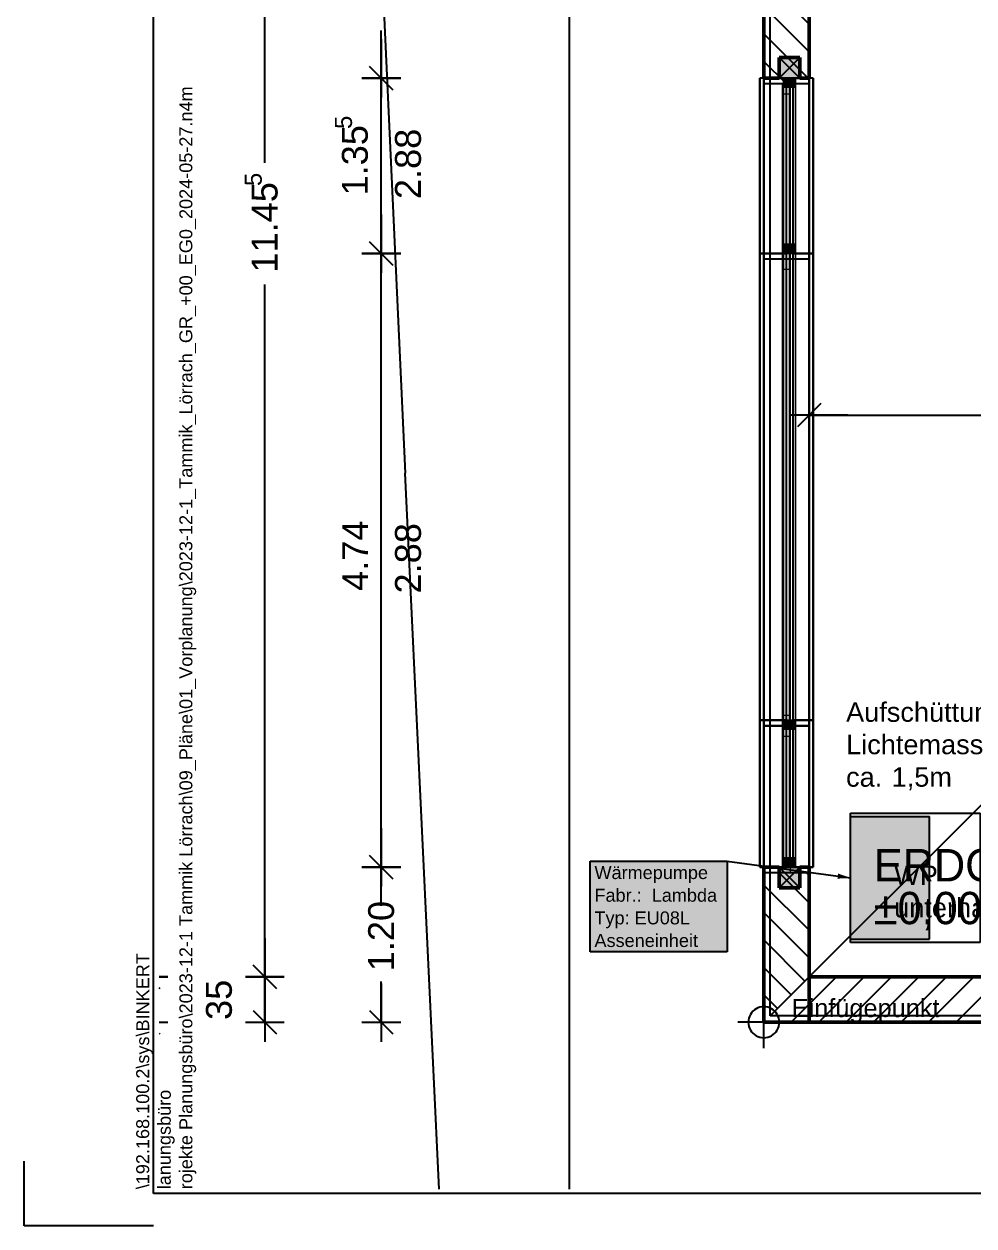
# Model space of a CAD drawing. Extents: x 0 to 756, y -25 to 420.
# Drawn here: x 0 to 146.7, y 0 to 185.7 of the extents above; entities that cross this region are included whole.
import ezdxf
from ezdxf.lldxf.tags import DXFTag

# ---------------------------------------------------------------- set-up
doc = ezdxf.new("R2010")
doc.units = 0
doc.layers.get('0').update_dxf_attribs({"lineweight": 25})
doc.layers.get('DEFPOINTS').update_dxf_attribs({"lineweight": 25})
for name, color, linetype, lineweight in [('A_Aussenwand', 7, 'Continuous', 25), ('A_Fenster', 7, 'Continuous', 25), ('ALLGEMEIN01', 7, 'Continuous', 13), ('FENSTER', 7, 'Continuous', 13), ('FENSTERBANK', 7, 'Continuous', 13), ('H_Heizung', 7, 'Continuous', 25), ('H_Heizung-Shading', 7, 'Continuous', 25), ('L_Text', 7, 'Continuous', 25), ('PFOSTEN__ST_TZEN', 7, 'Continuous', 13), ('ST_TZE_HOLZ', 7, 'Continuous', 13), ('Standard', 7, 'Continuous', 25), ('WAND_HOLZ_TRAGEND', 7, 'Continuous', 13), ('X_Planrahmen', 7, 'Continuous', 25), ('X_Text', 7, 'Continuous', 25)]:
    doc.layers.add(name, color=color, linetype=linetype, lineweight=lineweight)
doc.layers.add('A_Geschossdecke', color=7, linetype='Continuous', lineweight=25, true_color=0x008080)
doc.layers.add('X_Einfuegepunkt', color=1, linetype='Continuous', lineweight=25, true_color=0xff0000)
doc.styles.get("Standard").update_dxf_attribs({"font": 'arial.ttf'})
tags = doc.linetypes.add('fein_strichliert', pattern=[4, 1, -2, 1]).pattern_tags.tags
tags[8:9] = [DXFTag(74, 4), DXFTag(75, 0), DXFTag(340, '0'), DXFTag(46, 0.0), DXFTag(50, 0.0), DXFTag(44, 0.0), DXFTag(45, 0.0)]
tags[6:7] = [DXFTag(74, 4), DXFTag(75, 0), DXFTag(340, '0'), DXFTag(46, 0.0), DXFTag(50, 0.0), DXFTag(44, 0.0), DXFTag(45, 0.0)]
tags[4:5] = [DXFTag(74, 4), DXFTag(75, 0), DXFTag(340, '0'), DXFTag(46, 0.0), DXFTag(50, 0.0), DXFTag(44, 0.0), DXFTag(45, 0.0)]
tags = doc.linetypes.add('VERDECKT2_S2', pattern=[0.27, 0.2, -0.07]).pattern_tags.tags
tags[6:7] = [DXFTag(74, 4), DXFTag(75, 0), DXFTag(340, '0'), DXFTag(46, 1.0), DXFTag(50, 0.0), DXFTag(44, 0.0), DXFTag(45, 0.0)]
tags[4:5] = [DXFTag(74, 4), DXFTag(75, 0), DXFTag(340, '0'), DXFTag(46, 1.0), DXFTag(50, 0.0), DXFTag(44, 0.0), DXFTag(45, 0.0)]

# ---------------------------------------------------------------- blocks, each defined once
blk = doc.blocks.new('Shading-A0T78ON7OY', base_point=(127.68, 44.3))
at = {"layer": 'H_Heizung-Shading', "color": 8, "true_color": 0x808080}
for points in [[(127.68, 44.3), (139.88, 44.3), (127.68, 63.3)], [(139.88, 44.3), (127.68, 63.3), (139.88, 63.3)]]:
    blk.add_solid(points, dxfattribs=at)
blk = doc.blocks.new('Blockreferenz-A0T78OPROY', base_point=(0, -25))
at = {"layer": 'X_Planrahmen', "color": 0, "linetype": 'ByBlock', "lineweight": -2, "ltscale": 0.25}
for p, q in [((20, 5), (20, 415)), ((0, 0), (0, 10)), ((589, 5), (20, 5)), ((20, 0), (0, 0))]:
    blk.add_line(p, q, dxfattribs=at)
at = {"layer": 'X_Planrahmen', "color": 0, "linetype": 'ByBlock', "lineweight": -2, "ltscale": 0.25, "insert": (17.33, 5.67), "char_height": 2, "attachment_point": 1, "rotation": 90}
blk.add_mtext('{\\fArial;\\\\192.168.100.2\\sys\\BINKERT\\Planungsbüro\\Projekte Planungsbüro\\2023-12-1 Tammik Lörrach\\09_Pläne\\01_Vorplanung\\2023-12-1_Tammik_Lörrach\\H_GR_+00_EG0_2024-05-27.n4m}', dxfattribs=at)
blk = doc.blocks.new('Referenz-A0T78OQ1OY')
at = {"layer": 'ALLGEMEIN01', "color": 0, "linetype": 'VERDECKT2_S2', "lineweight": -2, "ltscale": 0.25}
blk.add_line((84.28, 5.7), (84.28, 414.36), dxfattribs=at)
at = {"layer": 'DEFPOINTS', "color": 0, "linetype": 'Continuous', "lineweight": -2, "ltscale": 0.25}
for p, q in [((55.19, 177.38), (55.19, 177.38)), ((114.28, 177.38), (114.28, 177.38)), ((114.28, 177.38), (114.28, 177.38)), ((55.19, 150.3), (55.19, 150.3)), ((114.28, 150.3), (114.28, 150.3)), ((114.28, 150.3), (114.28, 150.3)), ((121.28, 125.3), (121.28, 125.3)), ((55.19, 55.47), (55.19, 55.47)), ((114.28, 55.47), (114.28, 55.47)), ((114.28, 55.47), (114.28, 55.47)), ((37.19, 38.48), (37.19, 38.48)), ((121.28, 38.48), (121.28, 38.48)), ((121.28, 38.48), (121.28, 38.48)), ((121.28, 38.48), (121.28, 38.48)), ((121.28, 38.48), (121.28, 38.48)), ((121.28, 38.48), (121.28, 38.48)), ((121.28, 38.48), (121.28, 38.48)), ((37.19, 31.48), (37.19, 31.48)), ((55.19, 31.48), (55.19, 31.48)), ((114.28, 31.48), (114.28, 31.48)), ((114.28, 31.48), (114.28, 31.48)), ((114.28, 31.48), (114.28, 31.48)), ((114.28, 31.48), (114.28, 31.48)), ((114.28, 31.48), (114.28, 31.48)), ((114.28, 31.48), (114.28, 31.48))]:
    blk.add_line(p, q, dxfattribs=at)
at = {"layer": 'DEFPOINTS', "color": 0, "linetype": 'Continuous', "lineweight": 18, "ltscale": 0.18}
for p, q in [((114.28, 31.48), (114.28, 31.48)), ((121.28, 31.48), (121.28, 31.48)), ((121.28, 31.48), (121.28, 31.48))]:
    blk.add_line(p, q, dxfattribs=at)
at = {"layer": 'FENSTER', "color": 0, "linetype": 'Continuous', "ltscale": 0.13}
for p, q in [((117.34, 175.98), (117.34, 177.38)), ((117.34, 177.38), (119.18, 177.38)), ((117.34, 177.38), (117.34, 175.98)), ((119.18, 177.38), (117.34, 177.38)), ((117.34, 177.38), (117.34, 175.98)), ((117.34, 177.38), (117.34, 177.38)), ((117.34, 177.38), (119.18, 177.38)), ((119.18, 177.38), (119.18, 175.98)), ((119.18, 175.98), (119.18, 177.38)), ((119.18, 177.38), (119.18, 175.98)), ((119.18, 177.38), (119.18, 177.38)), ((119.18, 175.98), (117.34, 175.98)), ((117.34, 151.7), (117.34, 175.98)), ((117.34, 175.98), (119.18, 175.98)), ((117.34, 175.98), (119.18, 175.98)), ((117.34, 175.98), (117.34, 175.98)), ((117.34, 175.98), (119.18, 175.98)), ((117.34, 175.98), (117.34, 151.7)), ((119.18, 175.98), (117.34, 175.98)), ((117.34, 175.98), (117.34, 151.7)), ((117.34, 175.98), (117.34, 175.98)), ((117.34, 175.98), (119.18, 175.98)), ((117.34, 175.98), (117.34, 151.7)), ((119.18, 175.98), (117.34, 175.98)), ((117.34, 175.98), (117.34, 151.7)), ((117.34, 175.98), (117.34, 175.98)), ((117.34, 175.98), (119.18, 175.98)), ((118.26, 175.98), (118.26, 151.7)), ((118.26, 151.7), (118.26, 175.98)), ((118.26, 175.98), (118.26, 175.98)), ((119.18, 175.98), (119.18, 151.7)), ((119.18, 175.98), (119.18, 175.98)), ((119.18, 151.7), (119.18, 175.98)), ((119.18, 175.98), (119.18, 151.7)), ((119.18, 175.98), (119.18, 175.98)), ((119.18, 151.7), (119.18, 175.98)), ((119.18, 175.98), (119.18, 151.7)), ((119.18, 175.98), (119.18, 175.98)), ((117.34, 150.3), (117.34, 151.7)), ((117.34, 151.7), (119.18, 151.7)), ((119.18, 151.7), (117.34, 151.7)), ((117.34, 151.7), (117.34, 150.3)), ((119.18, 151.7), (117.34, 151.7)), ((117.34, 151.7), (117.34, 150.3)), ((117.34, 151.7), (117.34, 151.7)), ((117.34, 151.7), (119.18, 151.7)), ((117.34, 151.7), (119.18, 151.7)), ((117.34, 151.7), (117.34, 151.7)), ((117.34, 151.7), (119.18, 151.7)), ((117.34, 151.7), (119.18, 151.7)), ((117.34, 151.7), (117.34, 151.7)), ((117.34, 151.7), (119.18, 151.7)), ((118.26, 151.7), (118.26, 151.7)), ((119.18, 151.7), (119.18, 150.3)), ((119.18, 150.3), (119.18, 151.7)), ((119.18, 151.7), (119.18, 150.3)), ((119.18, 151.7), (119.18, 151.7)), ((119.18, 151.7), (119.18, 151.7)), ((119.18, 151.7), (119.18, 151.7)), ((118.26, 150.3), (117.34, 150.3)), ((117.34, 150.3), (118.26, 150.3)), ((117.34, 78.14), (117.34, 150.3)), ((117.34, 150.3), (119.18, 150.3)), ((117.34, 150.3), (117.34, 78.14)), ((119.18, 150.3), (117.34, 150.3)), ((117.34, 150.3), (117.34, 78.14)), ((117.34, 150.3), (117.34, 150.3)), ((117.34, 150.3), (119.18, 150.3)), ((117.34, 150.3), (117.34, 78.14)), ((119.18, 150.3), (117.34, 150.3)), ((117.34, 150.3), (117.34, 78.14)), ((117.34, 150.3), (117.34, 150.3)), ((117.34, 150.3), (119.18, 150.3)), ((119.18, 150.3), (117.34, 150.3)), ((117.34, 150.3), (119.18, 150.3)), ((117.34, 150.3), (117.34, 150.3)), ((117.34, 150.3), (119.18, 150.3)), ((119.18, 150.3), (118.26, 150.3)), ((118.26, 150.3), (119.18, 150.3)), ((118.26, 150.3), (118.26, 78.14)), ((118.26, 78.14), (118.26, 150.3)), ((118.26, 150.3), (118.26, 150.3)), ((119.18, 150.3), (119.18, 78.14)), ((119.18, 78.14), (119.18, 150.3)), ((119.18, 150.3), (119.18, 78.14)), ((119.18, 150.3), (119.18, 150.3)), ((119.18, 78.14), (119.18, 150.3)), ((119.18, 150.3), (119.18, 78.14)), ((119.18, 150.3), (119.18, 150.3)), ((119.18, 150.3), (119.18, 150.3)), ((117.34, 76.77), (117.34, 78.17)), ((117.34, 78.17), (119.18, 78.17)), ((117.34, 78.17), (117.34, 76.77)), ((119.18, 78.17), (117.34, 78.17)), ((117.34, 78.17), (117.34, 76.77)), ((117.34, 78.17), (117.34, 78.17)), ((117.34, 78.17), (119.18, 78.17)), ((118.26, 78.14), (117.34, 78.14)), ((117.34, 78.14), (118.26, 78.14)), ((119.18, 78.14), (117.34, 78.14)), ((117.34, 78.14), (119.18, 78.14)), ((117.34, 78.14), (117.34, 78.14)), ((117.34, 78.14), (119.18, 78.14)), ((117.34, 78.14), (119.18, 78.14)), ((117.34, 78.14), (117.34, 78.14)), ((117.34, 78.14), (119.18, 78.14)), ((119.18, 78.14), (118.26, 78.14)), ((118.26, 78.14), (119.18, 78.14)), ((118.26, 78.14), (118.26, 78.14)), ((119.18, 78.17), (119.18, 76.77)), ((119.18, 76.77), (119.18, 78.17)), ((119.18, 78.17), (119.18, 76.77)), ((119.18, 78.17), (119.18, 78.17)), ((119.18, 78.14), (119.18, 78.14)), ((119.18, 78.14), (119.18, 78.14)), ((119.18, 76.77), (117.34, 76.77)), ((117.34, 56.87), (117.34, 76.77)), ((117.34, 76.77), (119.18, 76.77)), ((117.34, 76.77), (119.18, 76.77)), ((117.34, 76.77), (117.34, 76.77)), ((117.34, 76.77), (119.18, 76.77)), ((117.34, 76.77), (117.34, 56.87)), ((119.18, 76.77), (117.34, 76.77)), ((117.34, 76.77), (117.34, 56.87)), ((117.34, 76.77), (117.34, 76.77)), ((117.34, 76.77), (119.18, 76.77)), ((117.34, 76.77), (117.34, 56.87)), ((119.18, 76.77), (117.34, 76.77)), ((117.34, 76.77), (117.34, 56.87)), ((117.34, 76.77), (117.34, 76.77)), ((117.34, 76.77), (119.18, 76.77)), ((118.26, 76.77), (118.26, 56.87)), ((118.26, 56.87), (118.26, 76.77)), ((118.26, 76.77), (118.26, 76.77)), ((119.18, 76.77), (119.18, 56.87)), ((119.18, 76.77), (119.18, 76.77)), ((119.18, 56.87), (119.18, 76.77)), ((119.18, 76.77), (119.18, 56.87)), ((119.18, 76.77), (119.18, 76.77)), ((119.18, 56.87), (119.18, 76.77)), ((119.18, 76.77), (119.18, 56.87)), ((119.18, 76.77), (119.18, 76.77)), ((117.34, 55.47), (117.34, 56.87)), ((117.34, 56.87), (119.18, 56.87)), ((119.18, 56.87), (117.34, 56.87)), ((117.34, 56.87), (117.34, 55.47)), ((119.18, 56.87), (117.34, 56.87)), ((117.34, 56.87), (117.34, 55.47)), ((117.34, 56.87), (117.34, 56.87)), ((117.34, 56.87), (119.18, 56.87)), ((117.34, 56.87), (119.18, 56.87)), ((117.34, 56.87), (117.34, 56.87)), ((117.34, 56.87), (119.18, 56.87)), ((117.34, 56.87), (119.18, 56.87)), ((117.34, 56.87), (117.34, 56.87)), ((117.34, 56.87), (119.18, 56.87)), ((118.26, 56.87), (118.26, 56.87)), ((119.18, 56.87), (119.18, 55.47)), ((119.18, 55.47), (119.18, 56.87)), ((119.18, 56.87), (119.18, 55.47)), ((119.18, 56.87), (119.18, 56.87)), ((119.18, 56.87), (119.18, 56.87)), ((119.18, 56.87), (119.18, 56.87)), ((119.18, 55.47), (117.34, 55.47)), ((117.34, 55.47), (119.18, 55.47)), ((117.34, 55.47), (117.34, 55.47)), ((117.34, 55.47), (119.18, 55.47)), ((119.18, 55.47), (119.18, 55.47))]:
    blk.add_line(p, q, dxfattribs=at)
for points in [[(117.34, 175.98), (119.18, 175.98), (117.34, 177.38)], [(119.18, 175.98), (119.18, 177.38), (117.34, 177.38)], [(117.34, 150.3), (119.18, 150.3), (117.34, 151.7)], [(119.18, 150.3), (119.18, 151.7), (117.34, 151.7)], [(117.34, 76.77), (119.18, 76.77), (117.34, 78.17)], [(119.18, 76.77), (119.18, 78.17), (117.34, 78.17)], [(117.34, 55.47), (119.18, 55.47), (117.34, 56.87)], [(119.18, 55.47), (119.18, 56.87), (117.34, 56.87)]]:
    blk.add_solid(points, dxfattribs=at)
at = {"layer": 'FENSTERBANK', "color": 0, "lineweight": -2}
for p, q in [((113.68, 177.38), (113.68, 150.3)), ((117.76, 177.38), (113.68, 177.38)), ((114.28, 177.38), (113.68, 177.38)), ((113.68, 177.38), (113.68, 177.38)), ((113.68, 150.3), (113.68, 177.38)), ((114.28, 177.38), (114.28, 177.38)), ((117.76, 177.38), (114.28, 177.38)), ((114.28, 177.38), (114.28, 150.3)), ((114.28, 150.3), (114.28, 177.38)), ((117.76, 150.3), (117.76, 177.38)), ((117.76, 177.38), (117.76, 177.38)), ((117.76, 150.3), (117.76, 177.38)), ((118.76, 177.38), (118.76, 150.3)), ((121.88, 177.38), (118.76, 177.38)), ((118.76, 177.38), (118.76, 177.38)), ((121.28, 177.38), (118.76, 177.38)), ((118.76, 177.38), (118.76, 150.3)), ((121.88, 177.38), (121.28, 177.38)), ((121.28, 177.38), (121.28, 177.38)), ((121.28, 177.38), (121.28, 150.3)), ((121.28, 150.3), (121.28, 177.38)), ((121.88, 150.3), (121.88, 177.38)), ((121.88, 177.38), (121.88, 177.38)), ((121.88, 177.38), (121.88, 150.3)), ((113.68, 150.3), (113.68, 78.14)), ((117.76, 150.3), (113.68, 150.3)), ((114.28, 150.3), (113.68, 150.3)), ((113.68, 150.3), (113.68, 150.3)), ((113.68, 78.14), (113.68, 150.3)), ((113.68, 150.3), (117.76, 150.3)), ((114.28, 150.3), (113.68, 150.3)), ((113.68, 150.3), (113.68, 150.3)), ((114.28, 150.3), (114.28, 150.3)), ((117.76, 150.3), (114.28, 150.3)), ((114.28, 150.3), (114.28, 78.14)), ((114.28, 78.14), (114.28, 150.3)), ((114.28, 150.3), (114.28, 150.3)), ((117.76, 150.3), (114.28, 150.3)), ((117.76, 78.14), (117.76, 150.3)), ((117.76, 150.3), (117.76, 150.3)), ((117.76, 78.14), (117.76, 150.3)), ((117.76, 150.3), (117.76, 150.3)), ((118.76, 150.3), (118.76, 78.14)), ((121.88, 150.3), (118.76, 150.3)), ((118.76, 150.3), (118.76, 150.3)), ((121.28, 150.3), (118.76, 150.3)), ((118.76, 150.3), (118.76, 78.14)), ((118.76, 150.3), (121.88, 150.3)), ((118.76, 150.3), (118.76, 150.3)), ((121.28, 150.3), (118.76, 150.3)), ((121.88, 150.3), (121.28, 150.3)), ((121.28, 150.3), (121.28, 150.3)), ((121.28, 150.3), (121.28, 78.14)), ((121.28, 78.14), (121.28, 150.3)), ((121.28, 150.3), (121.28, 150.3)), ((121.88, 150.3), (121.28, 150.3)), ((121.88, 78.14), (121.88, 150.3)), ((121.88, 150.3), (121.88, 150.3)), ((121.88, 150.3), (121.88, 78.14)), ((121.88, 150.3), (121.88, 150.3)), ((113.68, 78.17), (113.68, 55.47)), ((117.76, 78.17), (113.68, 78.17)), ((114.28, 78.17), (113.68, 78.17)), ((113.68, 78.17), (113.68, 78.17)), ((113.68, 55.47), (113.68, 78.17)), ((113.68, 78.14), (117.76, 78.14)), ((114.28, 78.14), (113.68, 78.14)), ((113.68, 78.14), (113.68, 78.14)), ((114.28, 78.17), (114.28, 78.17)), ((117.76, 78.17), (114.28, 78.17)), ((114.28, 78.17), (114.28, 55.47)), ((114.28, 55.47), (114.28, 78.17)), ((114.28, 78.14), (114.28, 78.14)), ((117.76, 78.14), (114.28, 78.14)), ((117.76, 55.47), (117.76, 78.17)), ((117.76, 78.17), (117.76, 78.17)), ((117.76, 55.47), (117.76, 78.17)), ((117.76, 78.14), (117.76, 78.14)), ((118.76, 78.17), (118.76, 55.47)), ((121.88, 78.17), (118.76, 78.17)), ((118.76, 78.17), (118.76, 78.17)), ((121.28, 78.17), (118.76, 78.17)), ((118.76, 78.17), (118.76, 55.47)), ((118.76, 78.14), (121.88, 78.14)), ((118.76, 78.14), (118.76, 78.14)), ((121.28, 78.14), (118.76, 78.14)), ((121.88, 78.17), (121.28, 78.17)), ((121.28, 78.17), (121.28, 78.17)), ((121.28, 78.17), (121.28, 55.47)), ((121.28, 55.47), (121.28, 78.17)), ((121.28, 78.14), (121.28, 78.14)), ((121.88, 78.14), (121.28, 78.14)), ((121.88, 55.47), (121.88, 78.17)), ((121.88, 78.17), (121.88, 78.17)), ((121.88, 78.17), (121.88, 55.47)), ((121.88, 78.14), (121.88, 78.14)), ((113.68, 55.47), (117.76, 55.47)), ((114.28, 55.47), (113.68, 55.47)), ((113.68, 55.47), (113.68, 55.47)), ((114.28, 55.47), (114.28, 55.47)), ((117.76, 55.47), (114.28, 55.47)), ((117.76, 55.47), (117.76, 55.47)), ((118.76, 55.47), (121.88, 55.47)), ((118.76, 55.47), (118.76, 55.47)), ((121.28, 55.47), (118.76, 55.47)), ((121.28, 55.47), (121.28, 55.47)), ((121.88, 55.47), (121.28, 55.47)), ((121.88, 55.47), (121.88, 55.47))]:
    blk.add_line(p, q, dxfattribs=at)
at = {"layer": 'FENSTERBANK', "color": 0, "lineweight": 18}
for p, q in [((114.28, 177.38), (114.28, 150.3)), ((121.28, 177.38), (121.28, 150.3)), ((114.28, 150.3), (114.28, 78.14)), ((121.28, 150.3), (121.28, 78.14)), ((114.28, 78.17), (114.28, 55.47)), ((121.28, 78.17), (121.28, 55.47))]:
    blk.add_line(p, q, dxfattribs=at)
at = {"layer": 'ST_TZE_HOLZ', "color": 0, "lineweight": -2}
for p, q in [((116.66, 180.58), (116.66, 177.38)), ((119.86, 180.58), (116.66, 180.58)), ((116.66, 180.58), (119.86, 180.58)), ((116.66, 177.38), (116.66, 180.58)), ((116.66, 180.58), (116.66, 180.58)), ((119.86, 177.38), (119.86, 180.58)), ((119.86, 180.58), (119.86, 177.38)), ((119.86, 180.58), (119.86, 180.58)), ((116.66, 177.38), (119.86, 177.38)), ((119.86, 177.38), (116.66, 177.38)), ((116.66, 177.38), (116.66, 177.38)), ((119.86, 177.38), (119.86, 177.38)), ((116.66, 55.47), (116.66, 52.27)), ((119.86, 55.47), (116.66, 55.47)), ((116.66, 55.47), (119.86, 55.47)), ((116.66, 52.27), (116.66, 55.47)), ((116.66, 55.47), (116.66, 55.47)), ((119.86, 52.27), (119.86, 55.47)), ((119.86, 55.47), (119.86, 52.27)), ((119.86, 55.47), (119.86, 55.47)), ((116.66, 52.27), (119.86, 52.27)), ((119.86, 52.27), (116.66, 52.27)), ((116.66, 52.27), (116.66, 52.27)), ((119.86, 52.27), (119.86, 52.27))]:
    blk.add_line(p, q, dxfattribs=at)
at = {"layer": 'ST_TZE_HOLZ', "color": 0, "lineweight": 18}
for points in [[(116.66, 177.38), (119.86, 177.38), (116.66, 180.58)], [(119.86, 177.38), (119.86, 180.58), (116.66, 180.58)], [(116.66, 52.27), (119.86, 52.27), (116.66, 55.47)], [(119.86, 52.27), (119.86, 55.47), (116.66, 55.47)]]:
    blk.add_solid(points, dxfattribs=at)
at = {"layer": 'Standard', "color": 0, "linetype": 'VERDECKT2_S2', "lineweight": -2, "ltscale": 0.25}
for p in [(45.23, 410), (64.13, 5.7)]:
    blk.add_line(p, (58.9, 116.36), dxfattribs=at)
at = {"layer": 'Standard', "color": 0, "lineweight": -2}
for p, q in [((37.19, 164.29), (37.19, 267.53)), ((55.19, 177.38), (55.19, 184.73)), ((55.19, 183.38), (55.19, 174.38)), ((55.19, 171.38), (55.19, 180.38)), ((116.66, 180.58), (119.86, 177.38)), ((116.66, 177.38), (119.86, 180.58)), ((56.99, 175.58), (53.39, 179.18)), ((53.39, 179.18), (56.99, 175.58)), ((58.19, 177.38), (52.19, 177.38)), ((52.19, 177.38), (58.19, 177.38)), ((55.19, 150.3), (55.19, 177.38)), ((119.86, 177.38), (116.66, 177.38)), ((55.19, 156.3), (55.19, 147.3)), ((55.19, 144.3), (55.19, 153.3)), ((56.99, 148.5), (53.39, 152.1)), ((53.39, 152.1), (56.99, 148.5)), ((58.19, 150.3), (52.19, 150.3)), ((52.19, 150.3), (58.19, 150.3)), ((55.19, 55.47), (55.19, 150.3)), ((37.19, 38.48), (37.19, 145.49)), ((121.28, 128.3), (121.28, 122.3)), ((123.08, 127.1), (119.48, 123.5)), ((127.28, 125.3), (118.28, 125.3)), ((121.28, 125.3), (160.54, 125.3)), ((55.19, 61.47), (55.19, 52.47)), ((55.19, 49.47), (55.19, 58.47)), ((56.99, 53.67), (53.39, 57.27)), ((53.39, 57.27), (56.99, 53.67)), ((58.19, 55.47), (52.19, 55.47)), ((52.19, 55.47), (58.19, 55.47)), ((55.19, 50.96), (55.19, 55.47)), ((116.66, 55.47), (119.86, 52.27)), ((116.66, 52.27), (119.86, 55.47)), ((119.86, 52.27), (116.66, 52.27)), ((37.19, 44.48), (37.19, 35.48)), ((37.19, 32.48), (37.19, 41.48)), ((38.99, 36.68), (35.39, 40.28)), ((35.39, 40.28), (38.99, 36.68)), ((22.19, 38.48), (20.88, 38.48)), ((20.88, 38.48), (22.19, 38.48)), ((40.19, 38.48), (34.19, 38.48)), ((34.19, 38.48), (40.19, 38.48)), ((37.19, 31.48), (37.19, 38.48)), ((37.19, 37.48), (37.19, 28.48)), ((55.19, 31.48), (55.19, 37.76)), ((55.19, 37.48), (55.19, 28.48)), ((20.99, 36.68), (20.88, 36.79)), ((20.88, 36.79), (20.99, 36.68)), ((35.39, 33.28), (38.99, 29.68)), ((53.39, 33.28), (56.99, 29.68)), ((20.88, 31.48), (22.19, 31.48)), ((20.88, 29.79), (20.99, 29.68)), ((34.19, 31.48), (40.19, 31.48)), ((52.19, 31.48), (58.19, 31.48))]:
    blk.add_line(p, q, dxfattribs=at)
at = {"layer": 'WAND_HOLZ_TRAGEND', "color": 0, "lineweight": 50}
for p, q in [((114.28, 202.97), (114.28, 177.38)), ((114.28, 202.97), (114.28, 177.38)), ((121.28, 180.58), (121.28, 190.18)), ((121.28, 180.58), (121.28, 190.18)), ((116.66, 180.58), (119.86, 180.58)), ((116.66, 177.38), (116.66, 180.58)), ((116.66, 180.58), (116.66, 177.38)), ((119.86, 180.58), (116.66, 180.58)), ((116.66, 180.58), (116.66, 180.58)), ((119.86, 180.58), (119.86, 177.38)), ((119.86, 177.38), (119.86, 180.58)), ((119.86, 180.58), (119.86, 180.58)), ((121.28, 177.38), (121.28, 180.58)), ((121.28, 177.38), (121.28, 180.58)), ((114.28, 177.38), (116.66, 177.38)), ((114.28, 177.38), (114.28, 177.38)), ((116.66, 177.38), (114.28, 177.38)), ((116.66, 177.38), (116.66, 177.38)), ((119.86, 177.38), (121.28, 177.38)), ((121.28, 177.38), (119.86, 177.38)), ((119.86, 177.38), (119.86, 177.38)), ((119.86, 177.38), (119.86, 177.38)), ((121.28, 177.38), (121.28, 177.38)), ((121.28, 177.38), (121.28, 177.38)), ((116.66, 55.47), (114.28, 55.47)), ((114.28, 55.47), (114.28, 31.48)), ((114.28, 31.48), (114.28, 55.47)), ((114.28, 55.47), (116.66, 55.47)), ((114.28, 55.47), (114.28, 55.47)), ((116.66, 52.27), (116.66, 55.47)), ((116.66, 55.47), (116.66, 52.27)), ((116.66, 55.47), (116.66, 55.47)), ((119.86, 55.47), (119.86, 52.27)), ((121.28, 55.47), (119.86, 55.47)), ((119.86, 55.47), (121.28, 55.47)), ((119.86, 52.27), (119.86, 55.47)), ((119.86, 55.47), (119.86, 55.47)), ((119.86, 55.47), (119.86, 55.47)), ((121.28, 52.27), (121.28, 55.47)), ((121.28, 55.47), (121.28, 52.27)), ((121.28, 55.47), (121.28, 55.47)), ((121.28, 55.47), (121.28, 55.47)), ((119.86, 52.27), (116.66, 52.27)), ((116.66, 52.27), (119.86, 52.27)), ((116.66, 52.27), (116.66, 52.27)), ((119.86, 52.27), (119.86, 52.27)), ((121.28, 43.47), (121.28, 52.27)), ((121.28, 52.27), (121.28, 43.47)), ((121.28, 31.48), (121.28, 43.47)), ((121.28, 43.47), (121.28, 31.48)), ((151.88, 38.48), (121.28, 38.48)), ((121.28, 38.48), (121.28, 31.48)), ((121.28, 38.48), (121.28, 31.48)), ((121.28, 38.48), (121.28, 38.48)), ((151.88, 38.48), (121.28, 38.48)), ((114.28, 31.48), (121.28, 31.48)), ((121.28, 31.48), (114.28, 31.48)), ((114.28, 31.48), (114.28, 31.48)), ((121.28, 31.48), (121.28, 31.48)), ((121.28, 31.48), (151.88, 31.48)), ((121.28, 31.48), (151.88, 31.48)), ((121.28, 31.48), (121.28, 31.48))]:
    blk.add_line(p, q, dxfattribs=at)
at = {"layer": 'PFOSTEN__ST_TZEN', "color": 0, "lineweight": 35, "char_height": 5, "attachment_point": 1}
for s, insert in [('{\\fPosterama Text Light;ERDGESCHOSS}', (131.27, 58.25)), ('{\\fPosterama Text Light;±0,00m}', (131.27, 51.63))]:
    blk.add_mtext(s, dxfattribs=dict(at, insert=insert))
at = {"layer": 'Standard', "color": 0, "lineweight": -2, "attachment_point": 1, "rotation": 90}
for s, insert, char_height in [('{\\fArial;5}', (48.02, 169.52), 2.64), ('{\\fArial;1.35}', (49.1, 159.25), 4), ('{\\fArial;2.88}', (57.31, 158.69), 4), ('{\\fArial;5}', (34.08, 160.7), 2.64), ('{\\fArial;11.45}', (35.16, 147.33), 4), ('{\\fArial;4.74}', (49.15, 98.14), 4), ('{\\fArial;2.88}', (57.31, 97.74), 4), ('{\\fArial;1.20}', (53.16, 39.36), 4), ('{\\fArial;35}', (28.1, 31.83), 4)]:
    blk.add_mtext(s, dxfattribs=dict(at, insert=insert, char_height=char_height))
blk = doc.blocks.new('Blockreferenz-A0T78OQ3OY', base_point=(110.28, 27.48))
at = {"color": 0, "linetype": 'ByBlock', "lineweight": -2, "ltscale": 0.25}
for p, q in [((114.28, 27.48), (114.28, 35.48)), ((113.08, 33.55), (112.82, 33.38)), ((113.36, 33.69), (113.08, 33.55)), ((113.66, 33.79), (113.36, 33.69)), ((113.97, 33.86), (113.66, 33.79)), ((114.28, 33.88), (113.97, 33.86)), ((114.59, 33.86), (114.28, 33.88)), ((114.9, 33.79), (114.59, 33.86)), ((115.2, 33.69), (114.9, 33.79)), ((115.48, 33.55), (115.2, 33.69)), ((115.74, 33.38), (115.48, 33.55)), ((111.9, 31.79), (111.88, 31.48)), ((111.96, 32.1), (111.9, 31.79)), ((112.06, 32.39), (111.96, 32.1)), ((112.2, 32.68), (112.06, 32.39)), ((112.38, 32.94), (112.2, 32.68)), ((112.58, 33.17), (112.38, 32.94)), ((112.82, 33.38), (112.58, 33.17)), ((115.98, 33.17), (115.74, 33.38)), ((116.18, 32.94), (115.98, 33.17)), ((116.36, 32.68), (116.18, 32.94)), ((116.5, 32.39), (116.36, 32.68)), ((116.6, 32.1), (116.5, 32.39)), ((116.66, 31.79), (116.6, 32.1)), ((116.68, 31.48), (116.66, 31.79)), ((118.28, 31.48), (110.28, 31.48)), ((111.88, 31.48), (111.9, 31.16)), ((111.9, 31.16), (111.96, 30.85)), ((111.96, 30.85), (112.06, 30.56)), ((112.06, 30.56), (112.2, 30.28)), ((112.2, 30.28), (112.38, 30.01)), ((112.38, 30.01), (112.58, 29.78)), ((112.58, 29.78), (112.82, 29.57)), ((115.74, 29.57), (115.98, 29.78)), ((115.98, 29.78), (116.18, 30.01)), ((116.18, 30.01), (116.36, 30.28)), ((116.36, 30.28), (116.5, 30.56)), ((116.5, 30.56), (116.6, 30.85)), ((116.6, 30.85), (116.66, 31.16)), ((116.66, 31.16), (116.68, 31.48)), ((112.82, 29.57), (113.08, 29.4)), ((113.08, 29.4), (113.36, 29.26)), ((113.36, 29.26), (113.66, 29.16)), ((113.66, 29.16), (113.97, 29.1)), ((113.97, 29.1), (114.28, 29.08)), ((114.28, 29.08), (114.59, 29.1)), ((114.59, 29.1), (114.9, 29.16)), ((114.9, 29.16), (115.2, 29.26)), ((115.2, 29.26), (115.48, 29.4)), ((115.48, 29.4), (115.74, 29.57))]:
    blk.add_line(p, q, dxfattribs=at)
at = {"color": 0, "lineweight": -2, "insert": (118.59, 35.08), "char_height": 2.8, "attachment_point": 1}
blk.add_mtext('{\\fArial;Einfügepunkt}', dxfattribs=at)
blk = doc.blocks.new('Wand-A0T78OQPOY', base_point=(114.28, 31.48))
at = {"color": 0, "lineweight": -2}
for p, q in [((125.52, 38.48), (118.52, 31.48)), ((129.76, 38.48), (122.76, 31.48)), ((134.01, 38.48), (127.01, 31.48)), ((138.25, 38.48), (131.25, 31.48)), ((142.49, 38.48), (135.49, 31.48)), ((146.74, 38.48), (139.74, 31.48)), ((150.98, 38.48), (143.98, 31.48))]:
    blk.add_line(p, q, dxfattribs=at)
at = {"color": 0, "linetype": 'ByBlock', "lineweight": -2, "ltscale": 0.25}
for p, q in [((151.88, 38.48), (121.28, 38.48)), ((151.88, 31.48), (114.28, 31.48))]:
    blk.add_line(p, q, dxfattribs=at)
blk = doc.blocks.new('Wand-A0T78OQXOY', base_point=(114.28, 31.48))
at = {"color": 0, "linetype": 'ByBlock', "lineweight": -2, "ltscale": 0.25}
for p, q in [((114.28, 367.55), (114.28, 391.53)), ((121.28, 367.55), (121.28, 384.53)), ((114.28, 320.87), (114.28, 344.85)), ((121.28, 320.87), (121.28, 344.85)), ((114.28, 247.32), (114.28, 298.17)), ((121.28, 271.53), (121.28, 298.17)), ((121.28, 247.32), (121.28, 267.53)), ((114.28, 176.48), (114.28, 202.12)), ((121.28, 176.48), (121.28, 202.12)), ((114.28, 149.4), (114.28, 149.4)), ((121.28, 149.4), (121.28, 149.4)), ((114.28, 77.24), (114.28, 77.27)), ((121.28, 77.24), (121.28, 77.27)), ((114.28, 31.48), (114.28, 54.57)), ((121.28, 38.48), (121.28, 54.57))]:
    blk.add_line(p, q, dxfattribs=at)
at = {"color": 0, "lineweight": -2}
for p, q in [((121.28, 380.86), (114.28, 387.86)), ((121.28, 376.61), (114.28, 383.61)), ((121.28, 372.37), (114.28, 379.37)), ((121.28, 368.13), (114.28, 375.13)), ((117.62, 367.55), (114.28, 370.89)), ((121.28, 338.43), (114.86, 344.85)), ((121.28, 342.67), (119.1, 344.85)), ((121.28, 334.19), (114.28, 341.19)), ((121.28, 329.95), (114.28, 336.95)), ((121.28, 325.7), (114.28, 332.7)), ((121.28, 321.46), (114.28, 328.46)), ((117.63, 320.87), (114.28, 324.22)), ((121.28, 291.76), (114.87, 298.17)), ((121.28, 296), (119.11, 298.17)), ((121.28, 287.52), (114.28, 294.52)), ((121.28, 283.28), (114.28, 290.28)), ((121.28, 279.03), (114.28, 286.03)), ((121.28, 274.79), (114.28, 281.79)), ((121.28, 270.55), (114.28, 277.55)), ((121.28, 266.31), (114.28, 273.31)), ((121.28, 262.06), (114.28, 269.06)), ((121.28, 257.82), (114.28, 264.82)), ((121.28, 253.58), (114.28, 260.58)), ((121.28, 249.34), (114.28, 256.34)), ((119.05, 247.32), (114.28, 252.09)), ((114.8, 247.32), (114.28, 247.85)), ((121.28, 194.18), (114.28, 201.18)), ((121.28, 198.42), (117.58, 202.12)), ((121.28, 189.94), (114.28, 196.94)), ((121.28, 185.7), (114.28, 192.7)), ((121.28, 181.45), (114.28, 188.45)), ((121.28, 177.21), (114.28, 184.21)), ((117.76, 176.48), (114.28, 179.97)), ((115.14, 149.4), (115.14, 149.4)), ((119.39, 149.4), (119.39, 149.4)), ((115.18, 77.24), (115.16, 77.27)), ((119.42, 77.24), (119.4, 77.27)), ((121.28, 49.93), (116.64, 54.57)), ((121.28, 54.17), (120.89, 54.57)), ((121.28, 45.69), (114.28, 52.69)), ((121.28, 41.45), (114.28, 48.45)), ((120.64, 37.84), (114.28, 44.2)), ((118.52, 35.72), (114.28, 39.96)), ((116.4, 33.6), (114.28, 35.72))]:
    blk.add_line(p, q, dxfattribs=at)
blk = doc.blocks.new('Fenster-A0T78OR3OY', base_point=(114.28, 54.57))
at = {"color": 0, "linetype": 'ByBlock', "lineweight": -2, "ltscale": 0.25}
for p, q in [((114.28, 54.57), (114.28, 77.24)), ((121.28, 77.24), (114.28, 77.24)), ((121.28, 54.57), (121.28, 77.24)), ((121.28, 54.57), (114.28, 54.57))]:
    blk.add_line(p, q, dxfattribs=at)
at = {"color": 0, "linetype": 'ByBlock', "lineweight": 18, "ltscale": 0.18}
for p, q in [((117.18, 54.57), (117.18, 77.24)), ((118.38, 54.57), (118.38, 77.24)), ((118.38, 75.64), (117.18, 75.64)), ((118.38, 56.17), (117.18, 56.17))]:
    blk.add_line(p, q, dxfattribs=at)
at = {"color": 0, "linetype": 'fein_strichliert', "lineweight": 18, "ltscale": 0.18}
blk.add_line((118.38, 77.24), (117.18, 77.24), dxfattribs=at)
blk = doc.blocks.new('Fenster-A0T78OR5OY', base_point=(114.28, 77.27))
at = {"color": 0, "linetype": 'ByBlock', "lineweight": -2, "ltscale": 0.25}
for p, q in [((114.28, 77.27), (114.28, 149.4)), ((121.28, 149.4), (114.28, 149.4)), ((121.28, 77.27), (121.28, 149.4)), ((121.28, 77.27), (114.28, 77.27))]:
    blk.add_line(p, q, dxfattribs=at)
at = {"color": 0, "linetype": 'ByBlock', "lineweight": 18, "ltscale": 0.18}
for p, q in [((117.18, 77.27), (117.18, 149.4)), ((118.38, 77.27), (118.38, 149.4)), ((118.38, 147.8), (117.18, 147.8)), ((118.38, 78.87), (117.18, 78.87))]:
    blk.add_line(p, q, dxfattribs=at)
at = {"color": 0, "linetype": 'fein_strichliert', "lineweight": 18, "ltscale": 0.18}
blk.add_line((118.38, 149.4), (117.18, 149.4), dxfattribs=at)
blk = doc.blocks.new('Fenster-A0T78OR7OY', base_point=(114.28, 149.4))
at = {"color": 0, "linetype": 'ByBlock', "lineweight": -2, "ltscale": 0.25}
for p, q in [((114.28, 149.4), (114.28, 176.48)), ((121.28, 176.48), (114.28, 176.48)), ((121.28, 149.4), (121.28, 176.48)), ((121.28, 149.4), (114.28, 149.4))]:
    blk.add_line(p, q, dxfattribs=at)
at = {"color": 0, "linetype": 'ByBlock', "lineweight": 18, "ltscale": 0.18}
for p, q in [((117.18, 149.4), (117.18, 176.48)), ((118.38, 149.4), (118.38, 176.48)), ((118.38, 174.88), (117.18, 174.88)), ((118.38, 151), (117.18, 151))]:
    blk.add_line(p, q, dxfattribs=at)
at = {"color": 0, "linetype": 'fein_strichliert', "lineweight": 18, "ltscale": 0.18}
blk.add_line((118.38, 176.48), (117.18, 176.48), dxfattribs=at)
blk = doc.blocks.new('Geschossdecke-A0T78ORTOY', base_point=(115.28, 32.48))
at = {"color": 0, "linetype": 'ByBlock', "lineweight": -2, "ltscale": 0.25}
for p, q in [((115.28, 32.48), (115.28, 390.53)), ((293.28, 32.48), (115.28, 32.48))]:
    blk.add_line(p, q, dxfattribs=at)
at = {"color": 0, "lineweight": -2}
blk.add_line((115.28, 32.48), (232.94, 150.13), dxfattribs=at)
blk = doc.blocks.new('Polygon-A0T78ORVOY', base_point=(127.68, 43.8))
at = {"color": 0, "linetype": 'ByBlock', "lineweight": -2, "ltscale": 0.25}
for p, q in [((127.68, 43.8), (127.68, 63.8)), ((127.68, 63.8), (147.68, 63.8)), ((147.68, 63.8), (147.68, 43.8)), ((147.68, 43.8), (127.68, 43.8))]:
    blk.add_line(p, q, dxfattribs=at)
blk = doc.blocks.new('MText-A0T78ORXOY', base_point=(134.42, 47.69))
at = {"color": 0, "linetype": 'ByBlock', "lineweight": -2, "ltscale": 0.25, "char_height": 3, "attachment_point": 1}
for s, insert in [('{\\fArial;WP}', (134.42, 55.7)), ('{\\fArial;unterhalb}', (134.42, 50.69)), ('{\\fArial;BP}', (153.09, 50.69))]:
    blk.add_mtext(s, dxfattribs=dict(at, insert=insert))
blk = doc.blocks.new('MText-A0T78ORZOY', base_point=(126.99, 67.88))
at = {"color": 0, "linetype": 'ByBlock', "lineweight": -2, "ltscale": 0.25, "char_height": 3, "attachment_point": 1}
for s, insert in [('{\\fArial;Aufschüttung}', (126.99, 80.91)), ('{\\fArial;Lichtemass}', (126.99, 75.9)), ('{\\fArial;1,5m}', (134.03, 70.88)), ('{\\fArial;ca.}', (126.99, 70.88))]:
    blk.add_mtext(s, dxfattribs=dict(at, insert=insert))
blk = doc.blocks.new('Quader-A0T78OZ9OY', base_point=(127.68, 44.3))
at = {"color": 0, "linetype": 'ByBlock', "lineweight": -2, "ltscale": 0.25}
for p, q in [((127.68, 63.3), (139.88, 63.3)), ((127.68, 44.3), (127.68, 63.3)), ((139.88, 44.3), (139.88, 63.3)), ((127.68, 44.3), (139.88, 44.3))]:
    blk.add_line(p, q, dxfattribs=at)
blk = doc.blocks.new('Bauteilbeschriftung-A0T78OZBOY', base_point=(87.45, 42.36))
at = {"color": 0, "lineweight": -2}
for p, q in [((87.45, 56.36), (108.62, 56.36)), ((87.45, 42.36), (87.45, 56.36)), ((108.62, 56.36), (108.62, 42.36)), ((108.62, 42.36), (87.45, 42.36))]:
    blk.add_line(p, q, dxfattribs=at)
at = {"color": 0, "linetype": 'ByBlock', "lineweight": -2, "ltscale": 0.25}
blk.add_line((108.62, 56.36), (127.68, 53.8), dxfattribs=at)
at = {"color": 7, "linetype": 'ByBlock', "lineweight": -2, "ltscale": 0.25, "true_color": 0xffffff}
for points in [[(87.45, 42.36), (108.62, 42.36), (87.45, 56.36)], [(108.62, 42.36), (87.45, 56.36), (108.62, 56.36)]]:
    blk.add_solid(points, dxfattribs=at)
at = {"color": 0, "linetype": 'ByBlock', "lineweight": -2, "ltscale": 0.25}
for points in [[(127.68, 53.8), (125.67, 53.8), (125.75, 54.46)], [(125.65, 53.67), (127.68, 53.8), (125.67, 53.8)]]:
    blk.add_solid(points, dxfattribs=at)
at = {"color": 0, "linetype": 'ByBlock', "lineweight": -2, "ltscale": 0.25, "char_height": 2, "attachment_point": 1}
for s, insert in [('{\\fArial;Wärmepumpe}', (88.12, 55.61)), ('{\\fArial;Fabr.:  Lambda }', (88.12, 52.11)), ('{\\fArial;Typ: EU08L}', (88.12, 48.61)), ('{\\fArial;Asseneinheit}', (88.12, 45.11))]:
    blk.add_mtext(s, dxfattribs=dict(at, insert=insert))

msp = doc.modelspace()

# ---------------------------------------------------------------- block references
at = {"ltscale": 0.25}
msp.add_blockref('Blockreferenz-A0T78OPROY', (0, -25), dxfattribs=at)
at = {"color": 8, "lineweight": 25, "ltscale": 0.25, "true_color": 0x808080}
msp.add_blockref('Referenz-A0T78OQ1OY', (0, 0), dxfattribs=at)
at = {"layer": 'A_Aussenwand', "ltscale": 0.25}
for name in ['Wand-A0T78OQXOY', 'Wand-A0T78OQPOY']:
    msp.add_blockref(name, (114.28, 31.48), dxfattribs=at)
at = {"layer": 'A_Fenster', "ltscale": 0.25}
for name, p in [('Fenster-A0T78OR7OY', (114.28, 149.4)), ('Fenster-A0T78OR5OY', (114.28, 77.27)), ('Fenster-A0T78OR3OY', (114.28, 54.57))]:
    msp.add_blockref(name, p, dxfattribs=at)
at = {"layer": 'A_Geschossdecke', "ltscale": 0.25}
msp.add_blockref('Geschossdecke-A0T78ORTOY', (115.28, 32.48), dxfattribs=at)
at = {"layer": 'H_Heizung', "ltscale": 0.25}
for name, p in [('Polygon-A0T78ORVOY', (127.68, 43.8)), ('Quader-A0T78OZ9OY', (127.68, 44.3))]:
    msp.add_blockref(name, p, dxfattribs=at)
at = {"layer": 'H_Heizung'}
msp.add_blockref('Shading-A0T78ON7OY', (127.68, 44.3), dxfattribs=at)
at = {"layer": 'L_Text', "color": 7, "ltscale": 0.25}
msp.add_blockref('Bauteilbeschriftung-A0T78OZBOY', (87.45, 42.36), dxfattribs=at)
at = {"layer": 'X_Einfuegepunkt', "ltscale": 0.25}
msp.add_blockref('Blockreferenz-A0T78OQ3OY', (110.28, 27.48), dxfattribs=at)
at = {"layer": 'X_Text', "color": 1, "ltscale": 0.25, "true_color": 0xff0000}
msp.add_blockref('MText-A0T78ORZOY', (126.99, 67.88), dxfattribs=at)
at = {"layer": 'X_Text', "ltscale": 0.25}
msp.add_blockref('MText-A0T78ORXOY', (134.42, 47.69), dxfattribs=at)

doc.saveas('drawing.dxf')
